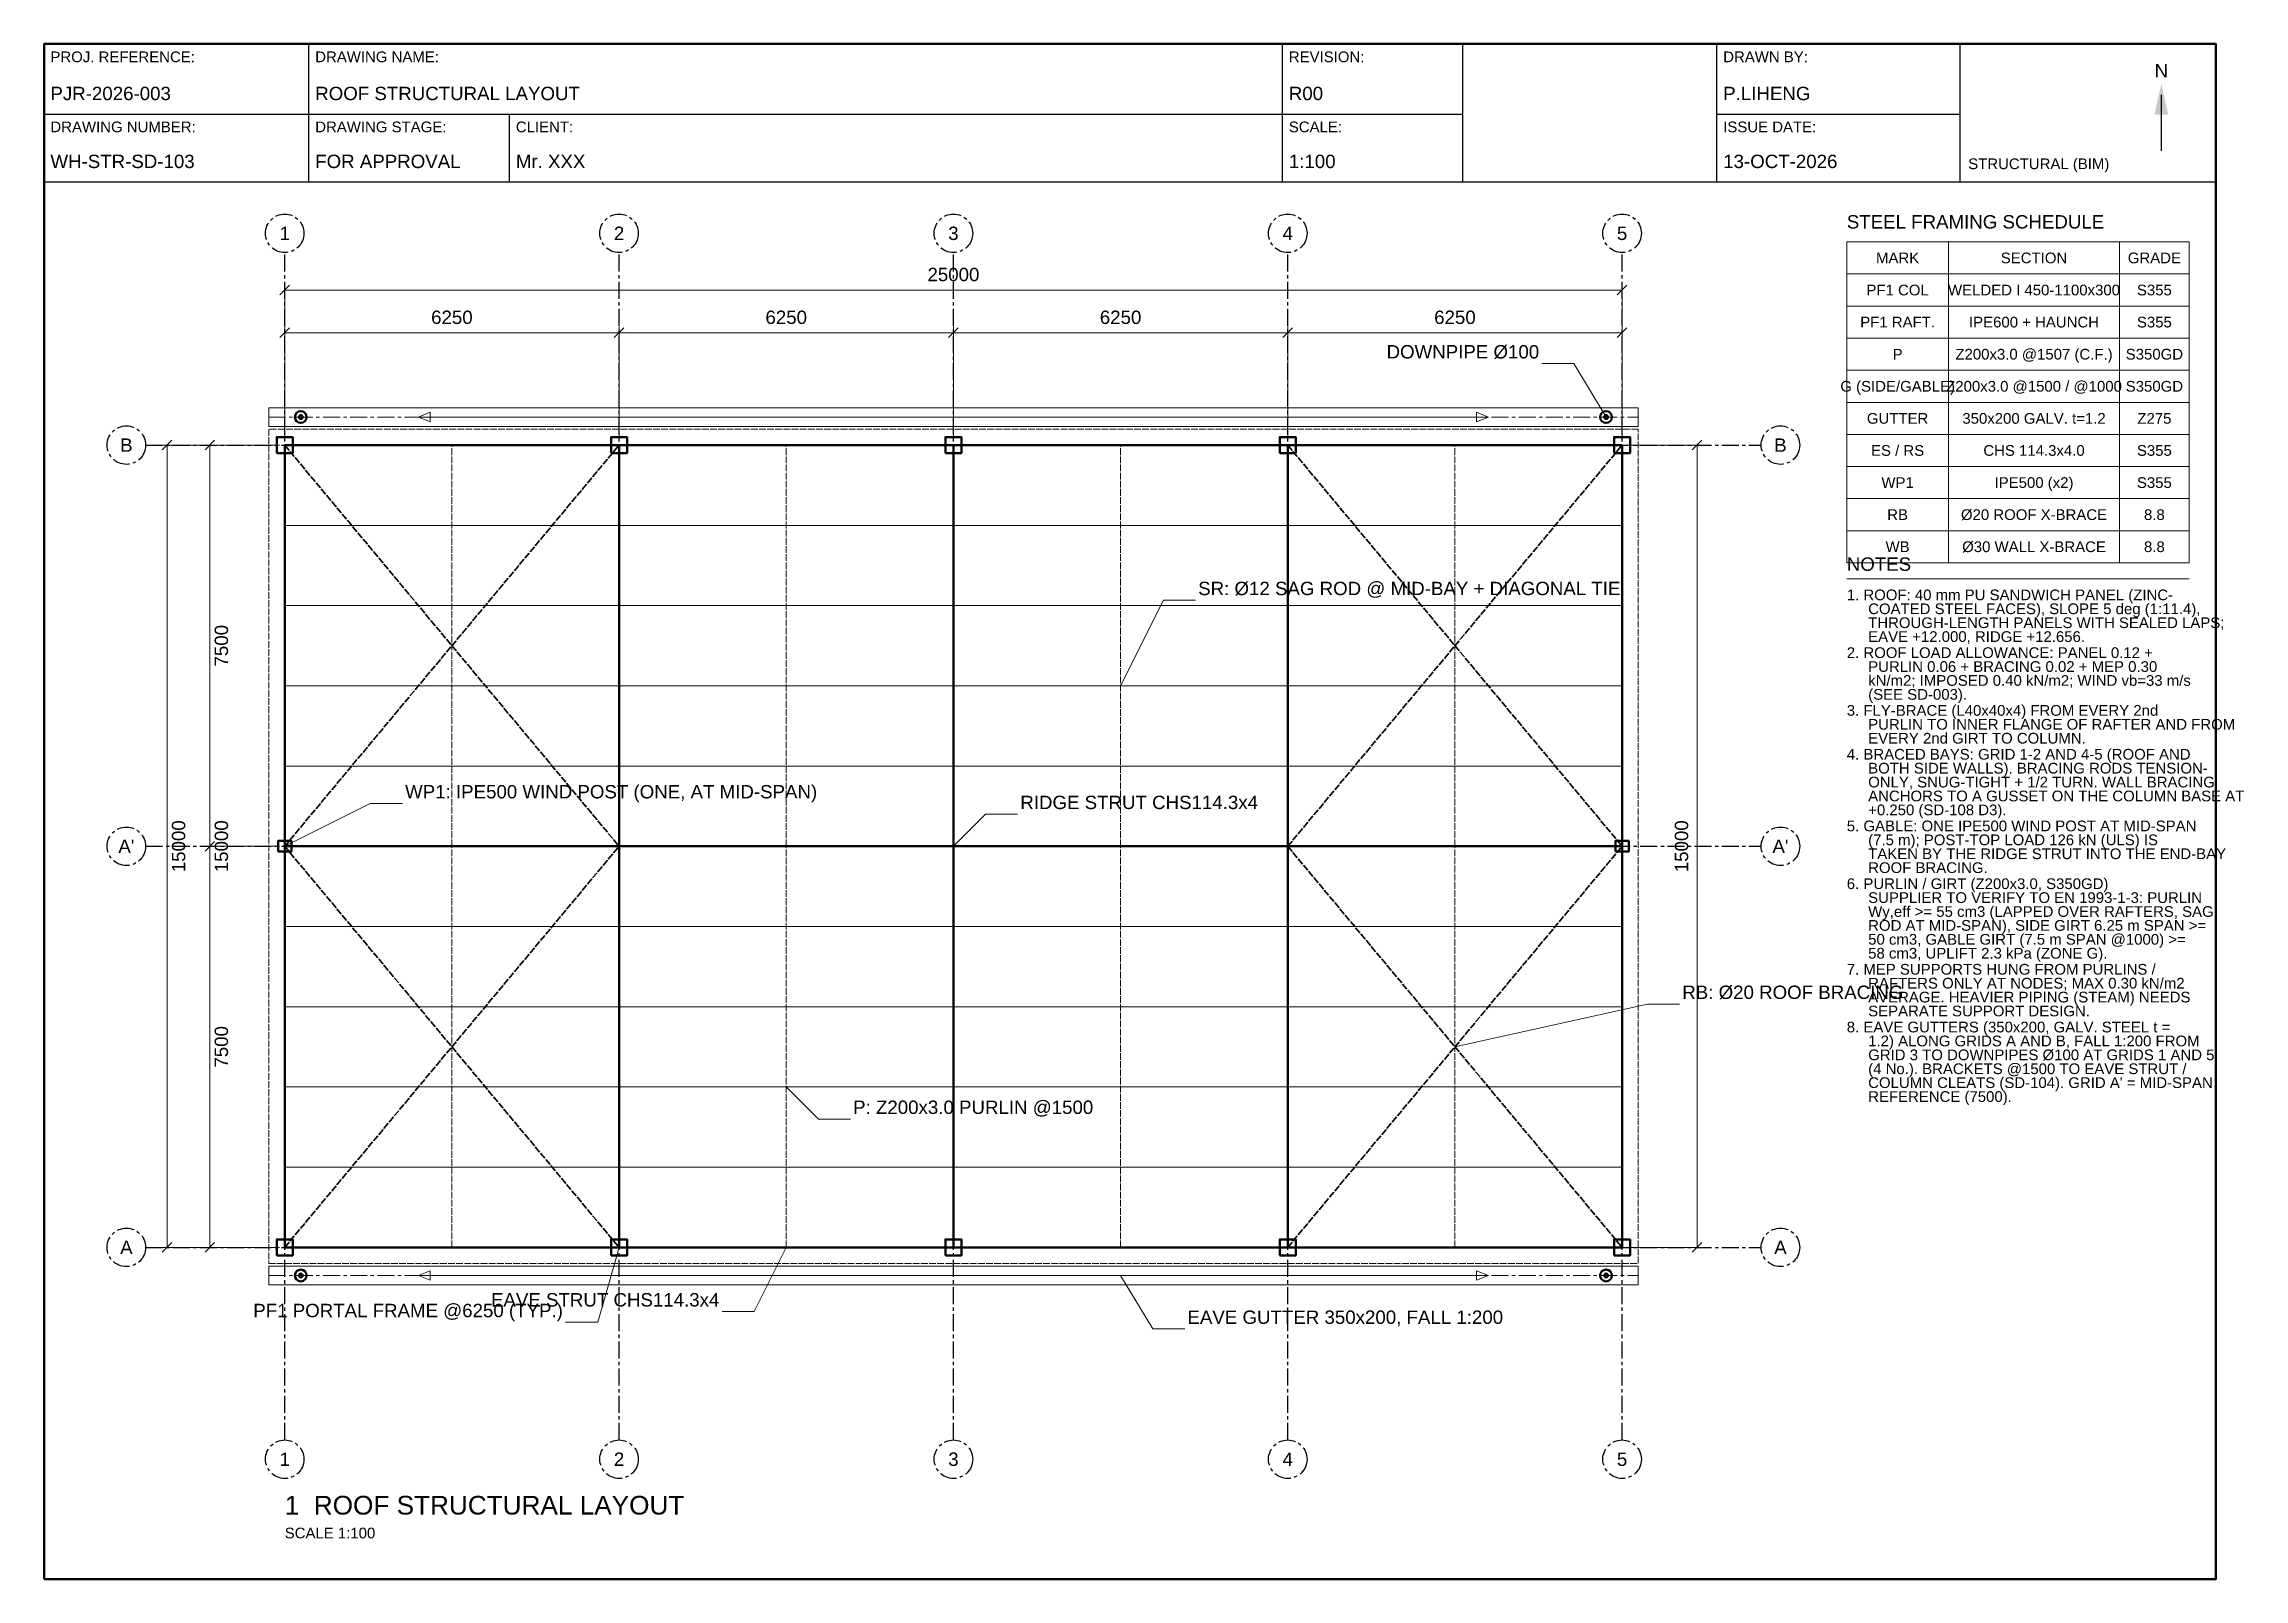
# Model space of a CAD drawing. Header units: millimetres. Extents: x 7 to 418, y 5 to 292.
import ezdxf
from ezdxf.enums import TextEntityAlignment as Align

# ---------------------------------------------------------------- set-up
doc = ezdxf.new("R2010")
doc.units = ezdxf.units.MM
doc.linetypes.add('CENTER', pattern=[5.08, 3.175, -0.635, 0.635, -0.635])
doc.linetypes.add('DASHED', pattern=[1.524, 1.27, -0.254])
for name, color, linetype, lineweight in [('S-ANNO-DIMS', 7, 'Continuous', 18), ('S-ANNO-TABLE', 7, 'Continuous', 18), ('S-ANNO-TEXT', 7, 'Continuous', 18), ('S-CONC-OUTLINE', 7, 'Continuous', 50), ('S-DETAIL-THIN', 8, 'Continuous', 18), ('S-GRID', 1, 'CENTER', 25), ('S-STEEL-BRACE', 6, 'Continuous', 35), ('S-STEEL-OUTLINE', 7, 'Continuous', 50), ('S-TBLK-BORDER', 7, 'Continuous', 50), ('S-TBLK-LINE', 7, 'Continuous', 25), ('S-TBLK-TEXT', 7, 'Continuous', 18)]:
    doc.layers.add(name, color=color, linetype=linetype, lineweight=lineweight)
doc.styles.add('TEXT_2.0', font='arial.ttf')
doc.styles.add('TEXT_2.5', font='arial.ttf')
doc.styles.add('TEXT_3.5', font='arial.ttf')

# ---------------------------------------------------------------- blocks, each defined once
blk = doc.blocks.new('STR_TITLEBLOCK_A3')
at = {"layer": 'S-TBLK-BORDER'}
blk.add_lwpolyline([(7, 5), (413, 5), (413, 292), (7, 292)], close=True, dxfattribs=at)
at = {"layer": 'S-TBLK-LINE'}
for p, q in [((56.5, 266.2), (56.5, 292)), ((238.5, 266.2), (238.5, 292)), ((272.2, 266.2), (272.2, 292)), ((319.7, 266.2), (319.7, 292)), ((365.2, 266.2), (365.2, 292)), ((402.8, 272), (402.8, 282.5)), ((7, 278.9), (272.2, 278.9)), ((94, 266.2), (94, 278.9)), ((319.7, 278.9), (365.2, 278.9)), ((7, 266.2), (413, 266.2))]:
    blk.add_line(p, q, dxfattribs=at)
blk.add_solid([(401.5, 278.8), (404.1, 278.8), (402.8, 284.5)], dxfattribs=at)
at = {"layer": 'S-TBLK-TEXT', "color": 8, "style": 'TEXT_2.0'}
for s, p in [('PROJ. REFERENCE:', (8.2, 288.6)), ('DRAWING NAME:', (57.7, 288.6)), ('REVISION:', (239.7, 288.6)), ('DRAWN BY:', (320.9, 288.6)), ('DRAWING NUMBER:', (8.2, 275.5)), ('DRAWING STAGE:', (57.7, 275.5)), ('CLIENT:', (95.2, 275.5)), ('SCALE:', (239.7, 275.5)), ('ISSUE DATE:', (320.9, 275.5))]:
    blk.add_text(s, height=2, dxfattribs=at).set_placement(p)
at = {"layer": 'S-TBLK-TEXT', "style": 'TEXT_2.5'}
blk.add_text('N', height=2.5, dxfattribs=at).set_placement((402.8, 287), align=Align.MIDDLE_CENTER)
at = {"layer": 'S-TBLK-TEXT', "style": 'TEXT_2.0'}
blk.add_text('STRUCTURAL (BIM)', height=2, dxfattribs=at).set_placement((366.7, 268.6))
at = {"layer": 'S-TBLK-TEXT', "style": 'TEXT_2.5'}
for tag, p in [('PROJ_REFERENCE', (8.2, 281.5)), ('DRAWING_NAME', (57.7, 281.5)), ('REVISION', (239.7, 281.5)), ('DRAWN_BY', (320.9, 281.5)), ('DRAWING_NUMBER', (8.2, 268.8)), ('DRAWING_STAGE', (57.7, 268.8)), ('CLIENT', (95.2, 268.8)), ('SCALE', (239.7, 268.8)), ('ISSUE_DATE', (320.9, 268.8))]:
    blk.add_attdef(tag, p, '', height=2.5, dxfattribs=at)

msp = doc.modelspace()

# ---------------------------------------------------------------- linework, layer by layer
at = {"layer": 'S-ANNO-DIMS'}
for p, q in [((51.1, 245.1), (52.9, 246.9)), ((52, 218), (52, 247.2)), ((301.1, 245.1), (302.9, 246.9)), ((302, 218), (302, 247.2)), ((52, 246), (302, 246)), ((51.1, 237.1), (52.9, 238.9)), ((52, 218), (52, 239.2)), ((113.6, 237.1), (115.4, 238.9)), ((113.6, 237.1), (115.4, 238.9)), ((114.5, 218), (114.5, 239.2)), ((114.5, 218), (114.5, 239.2)), ((176.1, 237.1), (177.9, 238.9)), ((176.1, 237.1), (177.9, 238.9)), ((177, 218), (177, 239.2)), ((177, 218), (177, 239.2)), ((238.6, 237.1), (240.4, 238.9)), ((238.6, 237.1), (240.4, 238.9)), ((239.5, 218), (239.5, 239.2)), ((239.5, 218), (239.5, 239.2)), ((301.1, 237.1), (302.9, 238.9)), ((302, 218), (302, 239.2)), ((52, 238), (114.5, 238)), ((114.5, 238), (177, 238)), ((177, 238), (239.5, 238)), ((239.5, 238), (302, 238)), ((51, 217), (28.8, 217)), ((29.1, 216.1), (30.9, 217.9)), ((30, 67), (30, 217)), ((51, 217), (36.8, 217)), ((51, 217), (36.8, 217)), ((37.1, 216.1), (38.9, 217.9)), ((37.1, 216.1), (38.9, 217.9)), ((38, 67), (38, 217)), ((38, 142), (38, 217)), ((303, 217), (317.2, 217)), ((315.1, 216.1), (316.9, 217.9)), ((316, 67), (316, 217)), ((51, 142), (36.8, 142)), ((51, 142), (36.8, 142)), ((37.1, 141.1), (38.9, 142.9)), ((37.1, 141.1), (38.9, 142.9)), ((38, 67), (38, 142)), ((51, 67), (28.8, 67)), ((29.1, 66.1), (30.9, 67.9)), ((51, 67), (36.8, 67)), ((51, 67), (36.8, 67)), ((37.1, 66.1), (38.9, 67.9)), ((37.1, 66.1), (38.9, 67.9)), ((303, 67), (317.2, 67)), ((315.1, 66.1), (316.9, 67.9))]:
    msp.add_line(p, q, dxfattribs=at)
at = {"layer": 'S-ANNO-TABLE'}
for points in [[(344, 249), (363, 249), (363, 255), (344, 255)], [(363, 249), (395, 249), (395, 255), (363, 255)], [(395, 249), (408, 249), (408, 255), (395, 255)], [(344, 243), (363, 243), (363, 249), (344, 249)], [(363, 243), (395, 243), (395, 249), (363, 249)], [(395, 243), (408, 243), (408, 249), (395, 249)], [(344, 237), (363, 237), (363, 243), (344, 243)], [(363, 237), (395, 237), (395, 243), (363, 243)], [(395, 237), (408, 237), (408, 243), (395, 243)], [(344, 231), (363, 231), (363, 237), (344, 237)], [(363, 231), (395, 231), (395, 237), (363, 237)], [(395, 231), (408, 231), (408, 237), (395, 237)], [(344, 225), (363, 225), (363, 231), (344, 231)], [(363, 225), (395, 225), (395, 231), (363, 231)], [(395, 225), (408, 225), (408, 231), (395, 231)], [(344, 219), (363, 219), (363, 225), (344, 225)], [(363, 219), (395, 219), (395, 225), (363, 225)], [(395, 219), (408, 219), (408, 225), (395, 225)], [(344, 213), (363, 213), (363, 219), (344, 219)], [(363, 213), (395, 213), (395, 219), (363, 219)], [(395, 213), (408, 213), (408, 219), (395, 219)], [(344, 207), (363, 207), (363, 213), (344, 213)], [(363, 207), (395, 207), (395, 213), (363, 213)], [(395, 207), (408, 207), (408, 213), (395, 213)], [(344, 201), (363, 201), (363, 207), (344, 207)], [(363, 201), (395, 201), (395, 207), (363, 207)], [(395, 201), (408, 201), (408, 207), (395, 207)], [(344, 195), (363, 195), (363, 201), (344, 201)], [(363, 195), (395, 195), (395, 201), (363, 201)], [(395, 195), (408, 195), (408, 201), (395, 201)]]:
    msp.add_lwpolyline(points, close=True, dxfattribs=at)
at = {"layer": 'S-ANNO-TEXT'}
for p, q in [((293, 232.25), (287, 232.25)), ((299, 222.25), (293, 232.25)), ((344, 192), (408, 192)), ((208.25, 172), (216.25, 188)), ((216.25, 188), (222.25, 188)), ((52, 142), (68, 150)), ((68, 150), (74, 150)), ((177, 142), (183, 148)), ((183, 148), (189, 148)), ((270.75, 104.5), (306.75, 112.5)), ((306.75, 112.5), (312.75, 112.5)), ((145.75, 97), (151.75, 91)), ((151.75, 91), (157.75, 91)), ((114.5, 67), (110.5, 53)), ((145.75, 67), (139.75, 55)), ((208.25, 61.75), (214.25, 51.75)), ((139.75, 55), (133.75, 55)), ((110.5, 53), (104.5, 53)), ((214.25, 51.75), (220.25, 51.75))]:
    msp.add_line(p, q, dxfattribs=at)
at = {"layer": 'S-CONC-OUTLINE'}
for centre, radius in [((55, 222.25), 1.1), ((55, 222.25), 0.35), ((299, 222.25), 1.1), ((299, 222.25), 0.35), ((55, 61.75), 1.1), ((55, 61.75), 0.35), ((299, 61.75), 1.1), ((299, 61.75), 0.35)]:
    msp.add_circle(centre, radius, dxfattribs=at)
at = {"layer": 'S-DETAIL-THIN', "linetype": 'CENTER'}
for p, q in [((49, 222.25), (305, 222.25)), ((49, 61.75), (305, 61.75))]:
    msp.add_line(p, q, dxfattribs=at)
at = {"layer": 'S-DETAIL-THIN'}
for p, q in [((177, 222.25), (77, 222.25)), ((177, 222.25), (277, 222.25)), ((52, 202), (302, 202)), ((52, 187), (302, 187)), ((52, 172), (302, 172)), ((52, 157), (302, 157)), ((52, 127), (302, 127)), ((52, 112), (302, 112)), ((52, 97), (302, 97)), ((52, 82), (302, 82)), ((177, 61.75), (77, 61.75)), ((177, 61.75), (277, 61.75))]:
    msp.add_line(p, q, dxfattribs=at)
at = {"layer": 'S-DETAIL-THIN', "linetype": 'DASHED'}
for p, q in [((83.25, 142), (83.25, 217)), ((145.75, 142), (145.75, 217)), ((208.25, 142), (208.25, 217)), ((270.75, 142), (270.75, 217)), ((83.25, 67), (83.25, 142)), ((145.75, 67), (145.75, 142)), ((208.25, 67), (208.25, 142)), ((270.75, 67), (270.75, 142))]:
    msp.add_line(p, q, dxfattribs=at)
at = {"layer": 'S-DETAIL-THIN'}
for points in [[(49, 220.5), (305, 220.5), (305, 224), (49, 224)], [(77, 222.25), (79.2, 223.15), (79.2, 221.35)], [(277, 222.25), (274.8, 223.15), (274.8, 221.35)], [(49, 60), (305, 60), (305, 63.5), (49, 63.5)], [(77, 61.75), (79.2, 62.65), (79.2, 60.85)], [(277, 61.75), (274.8, 62.65), (274.8, 60.85)]]:
    msp.add_lwpolyline(points, close=True, dxfattribs=at)
at = {"layer": 'S-DETAIL-THIN', "linetype": 'DASHED'}
msp.add_lwpolyline([(49, 64), (305, 64), (305, 220), (49, 220)], close=True, dxfattribs=at)
at = {"layer": 'S-GRID', "linetype": 'CENTER'}
for p, q in [((52, 31), (52, 253)), ((114.5, 31), (114.5, 253)), ((177, 31), (177, 253)), ((239.5, 31), (239.5, 253)), ((302, 31), (302, 253)), ((26, 217), (328, 217)), ((26, 142), (328, 142)), ((26, 67), (328, 67))]:
    msp.add_line(p, q, dxfattribs=at)
at = {"layer": 'S-GRID'}
for centre in [(52, 256.6), (114.5, 256.6), (177, 256.6), (239.5, 256.6), (302, 256.6), (22.4, 217), (331.6, 217), (22.4, 142), (331.6, 142), (22.4, 67), (331.6, 67), (52, 27.4), (114.5, 27.4), (177, 27.4), (239.5, 27.4), (302, 27.4)]:
    msp.add_circle(centre, 3.6, dxfattribs=at)
at = {"layer": 'S-STEEL-BRACE', "linetype": 'DASHED'}
for p, q in [((52, 142), (114.5, 217)), ((52, 217), (114.5, 142)), ((239.5, 142), (302, 217)), ((239.5, 217), (302, 142)), ((52, 67), (114.5, 142)), ((52, 142), (114.5, 67)), ((239.5, 67), (302, 142)), ((239.5, 142), (302, 67))]:
    msp.add_line(p, q, dxfattribs=at)
at = {"layer": 'S-STEEL-OUTLINE'}
for p, q in [((52, 67), (52, 217)), ((52, 217), (302, 217)), ((114.5, 67), (114.5, 217)), ((177, 67), (177, 217)), ((239.5, 67), (239.5, 217)), ((302, 67), (302, 217)), ((52, 142), (302, 142)), ((52, 142), (302, 142)), ((52, 142), (302, 142)), ((52, 67), (302, 67))]:
    msp.add_line(p, q, dxfattribs=at)
for points in [[(50.5, 215.5), (53.5, 215.5), (53.5, 218.5), (50.5, 218.5)], [(113, 215.5), (116, 215.5), (116, 218.5), (113, 218.5)], [(175.5, 215.5), (178.5, 215.5), (178.5, 218.5), (175.5, 218.5)], [(238, 215.5), (241, 215.5), (241, 218.5), (238, 218.5)], [(300.5, 215.5), (303.5, 215.5), (303.5, 218.5), (300.5, 218.5)], [(50.75, 141), (53.25, 141), (53.25, 143), (50.75, 143)], [(300.75, 141), (303.25, 141), (303.25, 143), (300.75, 143)], [(50.5, 65.5), (53.5, 65.5), (53.5, 68.5), (50.5, 68.5)], [(113, 65.5), (116, 65.5), (116, 68.5), (113, 68.5)], [(175.5, 65.5), (178.5, 65.5), (178.5, 68.5), (175.5, 68.5)], [(238, 65.5), (241, 65.5), (241, 68.5), (238, 68.5)], [(300.5, 65.5), (303.5, 65.5), (303.5, 68.5), (300.5, 68.5)]]:
    msp.add_lwpolyline(points, close=True, dxfattribs=at)

# ---------------------------------------------------------------- block references
at = {"layer": 'S-TBLK-LINE'}
msp.add_blockref('STR_TITLEBLOCK_A3', (0, 0), dxfattribs=at).add_auto_attribs({'PROJ_REFERENCE': 'PJR-2026-003', 'DRAWING_NAME': 'ROOF STRUCTURAL LAYOUT', 'REVISION': 'R00', 'DRAWN_BY': 'P.LIHENG', 'DRAWING_NUMBER': 'WH-STR-SD-103', 'DRAWING_STAGE': 'FOR APPROVAL', 'CLIENT': 'Mr. XXX', 'SCALE': '1:100', 'ISSUE_DATE': '13-OCT-2026'})

# ---------------------------------------------------------------- texts
at = {"layer": 'S-ANNO-DIMS', "style": 'TEXT_2.5'}
for s, p in [('25000', (177, 246.9)), ('6250', (83.25, 238.9)), ('6250', (145.75, 238.9)), ('6250', (208.25, 238.9)), ('6250', (270.75, 238.9))]:
    msp.add_text(s, height=2.5, dxfattribs=at).set_placement(p, align=Align.BOTTOM_CENTER)
for s, p in [('7500', (38.9, 179.5)), ('15000', (30.9, 142)), ('15000', (38.9, 142)), ('7500', (38.9, 104.5))]:
    msp.add_text(s, height=2.5, rotation=90, dxfattribs=at).set_placement(p, align=Align.TOP_CENTER)
msp.add_text('15000', height=2.5, rotation=90, dxfattribs=at).set_placement((315.1, 142), align=Align.BOTTOM_CENTER)
at = {"layer": 'S-ANNO-TEXT'}
for s, height, style, p in [('STEEL FRAMING SCHEDULE', 2.5, 'TEXT_2.5', (344, 260)), ('NOTES', 2.5, 'TEXT_2.5', (344, 196)), ('1. ROOF: 40 mm PU SANDWICH PANEL (ZINC-', 2, 'TEXT_2.0', (344, 190)), ('COATED STEEL FACES), SLOPE 5 deg (1:11.4),', 2, 'TEXT_2.0', (348, 187.4)), ('THROUGH-LENGTH PANELS WITH SEALED LAPS;', 2, 'TEXT_2.0', (348, 184.8)), ('EAVE +12.000, RIDGE +12.656.', 2, 'TEXT_2.0', (348, 182.2)), ('2. ROOF LOAD ALLOWANCE: PANEL 0.12 +', 2, 'TEXT_2.0', (344, 179.2)), ('kN/m2; IMPOSED 0.40 kN/m2; WIND vb=33 m/s', 2, 'TEXT_2.0', (348, 174)), ('PURLIN 0.06 + BRACING 0.02 + MEP 0.30', 2, 'TEXT_2.0', (348, 176.6)), ('(SEE SD-003).', 2, 'TEXT_2.0', (348, 171.4)), ('3. FLY-BRACE (L40x40x4) FROM EVERY 2nd', 2, 'TEXT_2.0', (344, 168.4)), ('PURLIN TO INNER FLANGE OF RAFTER AND FROM', 2, 'TEXT_2.0', (348, 165.8)), ('EVERY 2nd GIRT TO COLUMN.', 2, 'TEXT_2.0', (348, 163.2)), ('4. BRACED BAYS: GRID 1-2 AND 4-5 (ROOF AND', 2, 'TEXT_2.0', (344, 160.2)), ('BOTH SIDE WALLS). BRACING RODS TENSION-', 2, 'TEXT_2.0', (348, 157.6)), ('ANCHORS TO A GUSSET ON THE COLUMN BASE AT', 2, 'TEXT_2.0', (348, 152.4)), ('ONLY, SNUG-TIGHT + 1/2 TURN. WALL BRACING', 2, 'TEXT_2.0', (348, 155)), ('+0.250 (SD-108 D3).', 2, 'TEXT_2.0', (348, 149.8)), ('5. GABLE: ONE IPE500 WIND POST AT MID-SPAN', 2, 'TEXT_2.0', (344, 146.8)), ('(7.5 m); POST-TOP LOAD 126 kN (ULS) IS', 2, 'TEXT_2.0', (348, 144.2)), ('TAKEN BY THE RIDGE STRUT INTO THE END-BAY', 2, 'TEXT_2.0', (348, 141.6)), ('6. PURLIN / GIRT (Z200x3.0, S350GD)', 2, 'TEXT_2.0', (344, 136)), ('ROOF BRACING.', 2, 'TEXT_2.0', (348, 139)), ('SUPPLIER TO VERIFY TO EN 1993-1-3: PURLIN', 2, 'TEXT_2.0', (348, 133.4)), ('Wy,eff >= 55 cm3 (LAPPED OVER RAFTERS, SAG', 2, 'TEXT_2.0', (348, 130.8)), ('ROD AT MID-SPAN), SIDE GIRT 6.25 m SPAN >=', 2, 'TEXT_2.0', (348, 128.2)), ('50 cm3, GABLE GIRT (7.5 m SPAN @1000) >=', 2, 'TEXT_2.0', (348, 125.6)), ('7. MEP SUPPORTS HUNG FROM PURLINS /', 2, 'TEXT_2.0', (344, 120)), ('58 cm3, UPLIFT 2.3 kPa (ZONE G).', 2, 'TEXT_2.0', (348, 123)), ('RAFTERS ONLY AT NODES; MAX 0.30 kN/m2', 2, 'TEXT_2.0', (348, 117.4)), ('AVERAGE. HEAVIER PIPING (STEAM) NEEDS', 2, 'TEXT_2.0', (348, 114.8)), ('SEPARATE SUPPORT DESIGN.', 2, 'TEXT_2.0', (348, 112.2)), ('8. EAVE GUTTERS (350x200, GALV. STEEL t =', 2, 'TEXT_2.0', (344, 109.2)), ('GRID 3 TO DOWNPIPES Ø100 AT GRIDS 1 AND 5', 2, 'TEXT_2.0', (348, 104)), ('1.2) ALONG GRIDS A AND B, FALL 1:200 FROM', 2, 'TEXT_2.0', (348, 106.6)), ("COLUMN CLEATS (SD-104). GRID A' = MID-SPAN", 2, 'TEXT_2.0', (348, 98.8)), ('(4 No.). BRACKETS @1500 TO EAVE STRUT /', 2, 'TEXT_2.0', (348, 101.4)), ('REFERENCE (7500).', 2, 'TEXT_2.0', (348, 96.2))]:
    msp.add_text(s, height=height, dxfattribs=dict(at, style=style)).set_placement(p, align=Align.TOP_LEFT)
at = {"layer": 'S-ANNO-TEXT', "style": 'TEXT_2.0'}
for s, p in [('MARK', (353.5, 252)), ('SECTION', (379, 252)), ('GRADE', (401.5, 252)), ('PF1 COL', (353.5, 246)), ('WELDED I 450-1100x300', (379, 246)), ('S355', (401.5, 246)), ('PF1 RAFT.', (353.5, 240)), ('IPE600 + HAUNCH', (379, 240)), ('S355', (401.5, 240)), ('P', (353.5, 234)), ('Z200x3.0 @1507 (C.F.)', (379, 234)), ('S350GD', (401.5, 234)), ('G (SIDE/GABLE)', (353.5, 228)), ('Z200x3.0 @1500 / @1000', (379, 228)), ('S350GD', (401.5, 228)), ('GUTTER', (353.5, 222)), ('350x200 GALV. t=1.2', (379, 222)), ('Z275', (401.5, 222)), ('ES / RS', (353.5, 216)), ('CHS 114.3x4.0', (379, 216)), ('S355', (401.5, 216)), ('WP1', (353.5, 210)), ('IPE500 (x2)', (379, 210)), ('S355', (401.5, 210)), ('RB', (353.5, 204)), ('Ø20 ROOF X-BRACE', (379, 204)), ('8.8', (401.5, 204)), ('WB', (353.5, 198)), ('Ø30 WALL X-BRACE', (379, 198)), ('8.8', (401.5, 198))]:
    msp.add_text(s, height=2, dxfattribs=at).set_placement(p, align=Align.MIDDLE_CENTER)
at = {"layer": 'S-ANNO-TEXT', "style": 'TEXT_2.5'}
for s, p in [('DOWNPIPE Ø100', (286.5, 232.45)), ('EAVE STRUT CHS114.3x4', (133.25, 55.2)), ('PF1 PORTAL FRAME @6250 (TYP.)', (104, 53.2))]:
    msp.add_text(s, height=2.5, dxfattribs=at).set_placement(p, align=Align.BOTTOM_RIGHT)
at = {"layer": 'S-ANNO-TEXT'}
for s, height, style, p in [('SR: Ø12 SAG ROD @ MID-BAY + DIAGONAL TIE', 2.5, 'TEXT_2.5', (222.75, 188.2)), ('WP1: IPE500 WIND POST (ONE, AT MID-SPAN)', 2.5, 'TEXT_2.5', (74.5, 150.2)), ('RIDGE STRUT CHS114.3x4', 2.5, 'TEXT_2.5', (189.5, 148.2)), ('RB: Ø20 ROOF BRACING', 2.5, 'TEXT_2.5', (313.25, 112.7)), ('P: Z200x3.0 PURLIN @1500', 2.5, 'TEXT_2.5', (158.25, 91.2)), ('EAVE GUTTER 350x200, FALL 1:200', 2.5, 'TEXT_2.5', (220.75, 51.95)), ('1  ROOF STRUCTURAL LAYOUT', 3.5, 'TEXT_3.5', (52, 16))]:
    msp.add_text(s, height=height, dxfattribs=dict(at, style=style)).set_placement(p, align=Align.BOTTOM_LEFT)
at = {"layer": 'S-DETAIL-THIN', "style": 'TEXT_2.0'}
msp.add_text('SCALE 1:100', height=2, dxfattribs=at).set_placement((52, 12), align=Align.BOTTOM_LEFT)
at = {"layer": 'S-GRID', "style": 'TEXT_2.5'}
for s, p in [('1', (52, 256.6)), ('2', (114.5, 256.6)), ('3', (177, 256.6)), ('4', (239.5, 256.6)), ('5', (302, 256.6)), ('B', (22.4, 217)), ('B', (331.6, 217)), ("A'", (22.4, 142)), ("A'", (331.6, 142)), ('A', (22.4, 67)), ('A', (331.6, 67)), ('1', (52, 27.4)), ('2', (114.5, 27.4)), ('3', (177, 27.4)), ('4', (239.5, 27.4)), ('5', (302, 27.4))]:
    msp.add_text(s, height=2.5, dxfattribs=at).set_placement(p, align=Align.MIDDLE_CENTER)

doc.saveas('drawing.dxf')
